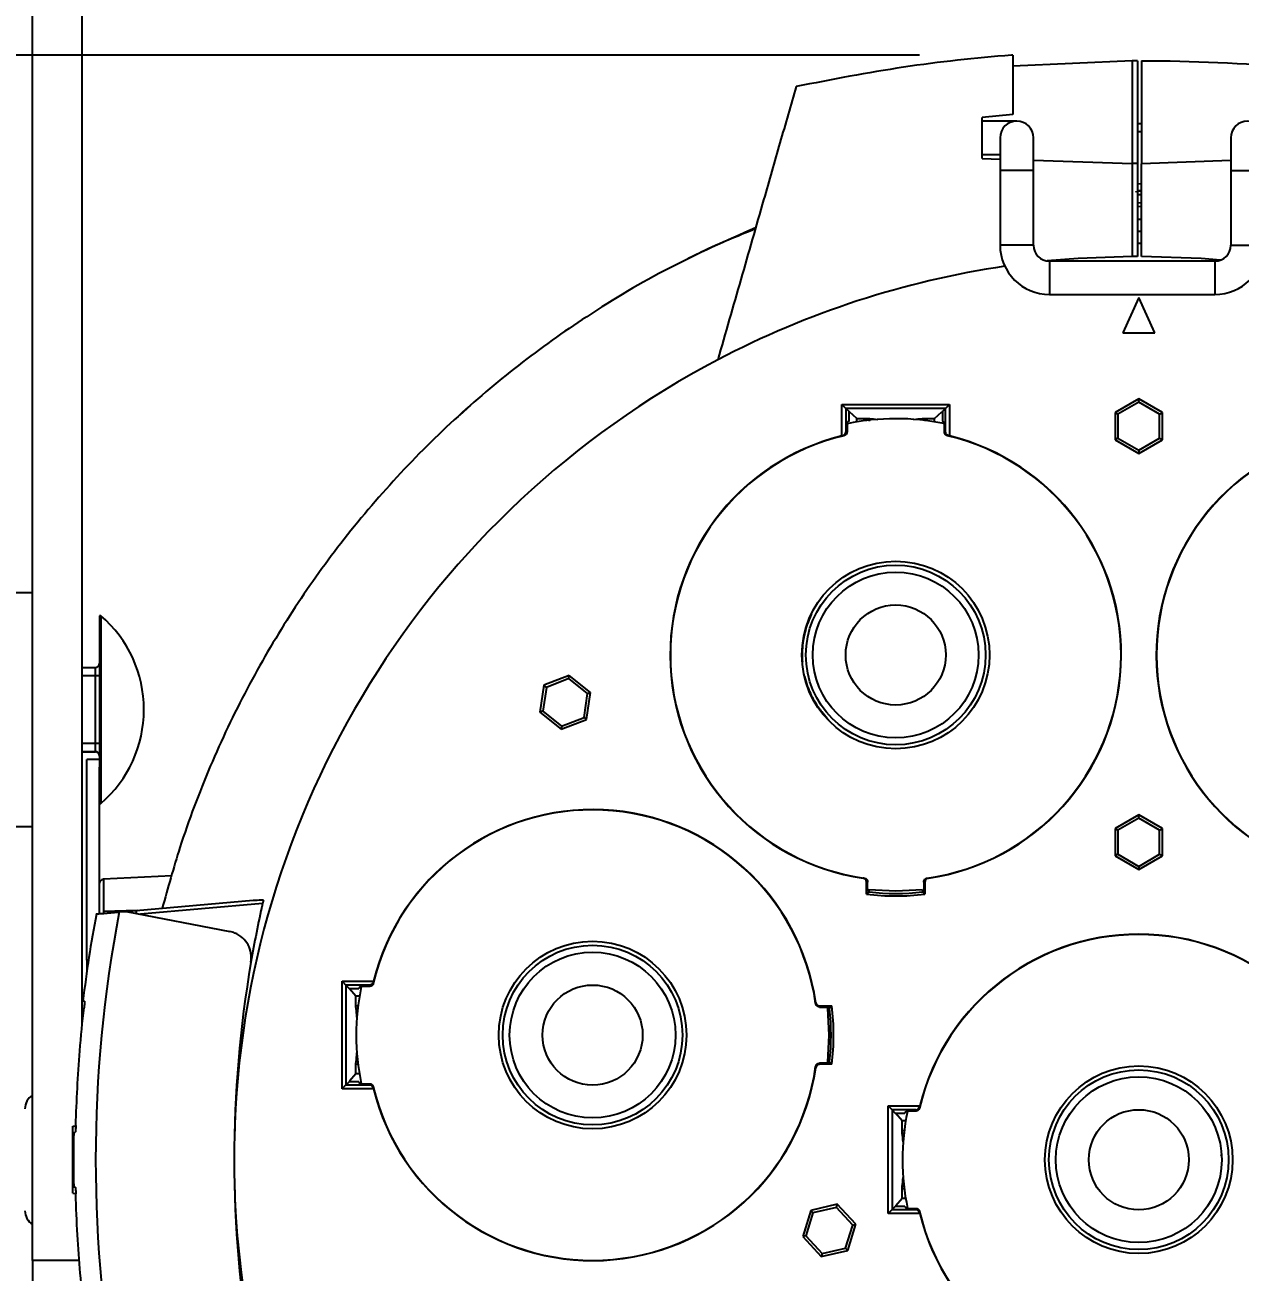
# Model space of a CAD drawing. Header units: inches. Extents: x 0.7 to 44.2, y 3.2 to 34.6.
# Drawn here: x 35.673 to 40.228, y 11.882 to 16.557 of the extents above; entities that cross this region are included whole.
import ezdxf

# ---------------------------------------------------------------- set-up
doc = ezdxf.new("R2010")
doc.units = ezdxf.units.IN
doc.header["$MEASUREMENT"] = 0
doc.layers.add('DIM', color=1, linetype='Continuous')
doc.styles.add('Arial', font='arial.ttf')
doc.dimstyles.new('ETC EU Metric & ANSI.35 Stacked', dxfattribs={"dimscale": 2.666667, "dimtxt": 0.35, "dimasz": 0.4375, "dimexe": 0.35, "dimexo": 0.35, "dimgap": 0.116667, "dimtad": 0, "dimtih": 1, "dimtoh": 1, "dimdec": 0, "dimlfac": 25.4, "dimzin": 4, "dimdsep": 46, "dimtxsty": 'Arial', "dimcen": 0.175, "dimadec": 0, "dimazin": 0, "dimtfac": 0.75, "dimtdec": 0, "dimtofl": 0, "dimtmove": 0, "dimatfit": 3, "dimfxl": 1, "dimtolj": 1, "dimtzin": 0, "dimarcsym": 0})

# ---------------------------------------------------------------- blocks, each defined once
blk = doc.blocks.new('*D1')
at = {"layer": 'Defpoints', "color": 0, "transparency": 16777216}
for p in [(34.3731, 12.923), (44.2406, 12.1062), (34.3731, 5.2686)]:
    blk.add_point(p, dxfattribs=at)
at = {"layer": 'DIM', "color": 0, "lineweight": -2, "transparency": 16777216}
for p, q in [((34.3731, 12.573), (34.3731, 4.9186)), ((44.2406, 11.7562), (44.2406, 4.9186)), ((34.8106, 5.2686), (38.3979, 5.2686)), ((43.8031, 5.2686), (40.2158, 5.2686))]:
    blk.add_line(p, q, dxfattribs=at)
at = {"layer": 'DIM', "color": 0, "transparency": 16777216}
for points in [[(34.8106, 5.3415), (34.8106, 5.1957), (34.3731, 5.2686)], [(43.8031, 5.3415), (43.8031, 5.1957), (44.2406, 5.2686)]]:
    blk.add_solid(points, dxfattribs=at)
at = {"layer": 'DIM', "color": 0, "transparency": 16777216, "char_height": 0.35, "attachment_point": 5, "style": 'Arial'}
for s, insert in [('\\A1;251mm', (39.3068, 5.564)), ('\\A1;[9.87"]', (39.3068, 4.9277))]:
    blk.add_mtext(s, dxfattribs=dict(at, insert=insert))
blk = doc.blocks.new('*D2')
at = {"layer": 'Defpoints', "color": 0, "transparency": 16777216}
for p in [(32.6518, 16.4438), (39.3756, 16.4438), (39.8195, 8.2655)]:
    blk.add_point(p, dxfattribs=at)
at = {"layer": 'DIM', "color": 0, "lineweight": -2, "transparency": 16777216}
for p, q in [((39.0256, 16.4438), (32.3018, 16.4438)), ((32.6518, 16.0063), (32.6518, 12.991)), ((32.6518, 8.703), (32.6518, 11.7183)), ((39.4695, 8.2655), (32.3018, 8.2655))]:
    blk.add_line(p, q, dxfattribs=at)
at = {"layer": 'DIM', "color": 0, "transparency": 16777216}
for points in [[(32.5788, 16.0063), (32.7247, 16.0063), (32.6518, 16.4438)], [(32.5788, 8.703), (32.7247, 8.703), (32.6518, 8.2655)]]:
    blk.add_solid(points, dxfattribs=at)
at = {"layer": 'DIM', "color": 0, "transparency": 16777216, "char_height": 0.35, "attachment_point": 5, "style": 'Arial'}
for s, insert in [('\\A1;208mm', (32.6518, 12.65)), ('\\A1;[8.18"]', (32.6518, 12.0137))]:
    blk.add_mtext(s, dxfattribs=dict(at, insert=insert))
blk = doc.blocks.new('*D3')
at = {"layer": 'Defpoints', "color": 0, "transparency": 16777216}
for p in [(30.608, 20.4676), (37.3881, 20.4676), (39.8195, 8.2655)]:
    blk.add_point(p, dxfattribs=at)
at = {"layer": 'DIM', "color": 0, "lineweight": -2, "transparency": 16777216}
for p, q in [((37.0381, 20.4676), (30.258, 20.4676)), ((30.608, 20.0301), (30.608, 15.003)), ((30.608, 8.703), (30.608, 13.7301)), ((39.4695, 8.2655), (30.258, 8.2655))]:
    blk.add_line(p, q, dxfattribs=at)
at = {"layer": 'DIM', "color": 0, "transparency": 16777216}
for points in [[(30.535, 20.0301), (30.6809, 20.0301), (30.608, 20.4676)], [(30.535, 8.703), (30.6809, 8.703), (30.608, 8.2655)]]:
    blk.add_solid(points, dxfattribs=at)
at = {"layer": 'DIM', "color": 0, "transparency": 16777216, "char_height": 0.35, "attachment_point": 5, "style": 'Arial'}
for s, insert in [('\\A1;310mm', (30.608, 14.662)), ('\\A1;[12.20"]', (30.608, 14.0256))]:
    blk.add_mtext(s, dxfattribs=dict(at, insert=insert))

msp = doc.modelspace()

# ---------------------------------------------------------------- linework, layer by layer
for p, q in [((35.7011, 11.9251), (35.7011, 18.7806)), ((35.8881, 12.8075), (35.8881, 18.7806)), ((39.3756, 16.4438), (39.3756, 16.2216)), ((39.8231, 16.4224), (39.3756, 16.4022)), ((39.8231, 16.4224), (39.8231, 16.0369)), ((39.8431, 16.4224), (39.8231, 16.4224)), ((39.8431, 16.4224), (39.8431, 16.0369)), ((39.8581, 16.4224), (39.8581, 16.0365)), ((39.3756, 16.2216), (39.2606, 16.2095)), ((39.2606, 16.0565), (39.2606, 16.2095)), ((39.2681, 16.1965), (39.2606, 16.1965)), ((39.3906, 16.1965), (39.2681, 16.1965)), ((39.8581, 16.1864), (39.8431, 16.1865)), ((39.3281, 16.134), (39.3281, 16.0115)), ((39.4531, 16.0115), (39.4531, 16.134)), ((39.8581, 16.1564), (39.8431, 16.1565)), ((40.1931, 16.134), (40.1931, 16.0115)), ((39.2606, 16.0715), (39.2681, 16.0715)), ((39.2606, 16.0565), (39.3281, 16.0542)), ((39.2681, 16.0715), (39.3281, 16.0715)), ((39.4531, 16.0498), (39.8231, 16.0369)), ((39.8431, 16.0369), (39.8231, 16.0369)), ((39.8431, 16.0369), (39.8431, 15.689)), ((40.1931, 16.0482), (39.8581, 16.0365)), ((39.3281, 16.0115), (39.3281, 15.7315)), ((39.4531, 16.0115), (39.3281, 16.0115)), ((39.4531, 15.7315), (39.4531, 16.0115)), ((40.1931, 16.0115), (40.1931, 15.7315)), ((40.1931, 16.0115), (40.3181, 16.0115)), ((39.8581, 15.9607), (39.8433, 15.9606)), ((39.8431, 15.9356), (39.8581, 15.9354)), ((39.8581, 15.9354), (39.8431, 15.9356)), ((39.8581, 15.9354), (39.8431, 15.9356)), ((39.8581, 15.9204), (39.8431, 15.9206)), ((39.8431, 15.8906), (39.8581, 15.8907)), ((39.8581, 15.8757), (39.8431, 15.8756)), ((39.8431, 15.829), (39.8581, 15.8291)), ((39.8431, 15.7842), (39.8581, 15.7842)), ((39.4531, 15.7315), (39.3281, 15.7315)), ((39.858, 15.7373), (39.843, 15.7373)), ((40.1931, 15.7315), (40.3181, 15.7315)), ((40.1331, 15.6715), (39.5131, 15.6715)), ((39.5131, 15.6715), (39.5131, 15.5465)), ((39.8431, 15.689), (39.8231, 15.689)), ((40.1331, 15.6715), (40.1331, 15.5465)), ((39.5131, 15.5465), (40.1331, 15.5465)), ((39.8481, 15.5347), (39.7883, 15.403)), ((39.9079, 15.403), (39.8481, 15.5347)), ((39.7883, 15.403), (39.9079, 15.403)), ((39.8481, 15.1553), (39.7595, 15.1042)), ((39.9367, 15.1042), (39.8481, 15.1553)), ((39.8481, 15.1432), (39.8481, 15.1553)), ((37.3429, 15.1308), (37.3015, 15.0929)), ((38.7354, 15.0161), (38.7354, 15.1343)), ((38.7354, 15.1343), (39.1385, 15.1343)), ((38.7354, 15.1343), (38.7503, 15.1194)), ((39.1236, 15.1194), (38.7503, 15.1194)), ((38.7503, 15.1194), (38.7503, 15.0312)), ((38.7503, 15.1194), (38.7619, 15.1078)), ((38.7619, 15.0717), (38.7619, 15.1078)), ((38.7915, 15.082), (38.7638, 15.1062)), ((39.0824, 15.082), (39.1101, 15.1062)), ((39.1236, 15.1194), (39.1119, 15.1078)), ((39.1119, 15.1078), (39.1119, 15.0717)), ((39.1385, 15.1343), (39.1236, 15.1194)), ((39.1236, 15.0312), (39.1236, 15.1194)), ((39.1385, 15.1343), (39.1385, 15.0161)), ((39.7595, 15.1042), (39.7595, 15.0019)), ((39.77, 15.0981), (39.7595, 15.1042)), ((39.8481, 15.1432), (39.77, 15.0981)), ((39.9262, 15.0981), (39.8481, 15.1432)), ((39.9262, 15.0981), (39.9367, 15.1042)), ((39.9367, 15.0019), (39.9367, 15.1042)), ((38.7547, 15.0573), (38.7547, 15.0316)), ((38.7915, 15.082), (38.8274, 15.082)), ((38.7915, 15.0688), (38.7915, 15.082)), ((38.8262, 15.0718), (38.8274, 15.082)), ((38.8382, 15.0814), (38.8372, 15.072)), ((39.0365, 15.0743), (39.0356, 15.0814)), ((39.0465, 15.082), (39.0824, 15.082)), ((39.0465, 15.082), (39.0477, 15.0716)), ((39.0824, 15.0688), (39.0824, 15.082)), ((39.1192, 15.0316), (39.1192, 15.0573)), ((39.77, 15.0981), (39.77, 15.0079)), ((39.9262, 15.0079), (39.9262, 15.0981)), ((38.7371, 15.0165), (38.7354, 15.0161)), ((39.1385, 15.0161), (39.1368, 15.0165)), ((39.77, 15.0079), (39.7595, 15.0019)), ((39.77, 15.0079), (39.8481, 14.9628)), ((39.8481, 14.9628), (39.9262, 15.0079)), ((39.9262, 15.0079), (39.9367, 15.0019)), ((39.7595, 15.0019), (39.8481, 14.9507)), ((39.8481, 14.9507), (39.9367, 15.0019)), ((39.8481, 14.9628), (39.8481, 14.9507)), ((35.7011, 14.4278), (35.6231, 14.4278)), ((35.9581, 14.3423), (35.9531, 14.3423)), ((35.9531, 14.3423), (35.9531, 13.775)), ((35.9581, 14.3423), (35.9581, 13.7425)), ((35.8881, 14.1486), (35.9371, 14.1486)), ((35.9371, 14.1178), (35.9371, 14.1486)), ((37.7133, 14.1188), (37.6181, 14.0814)), ((37.7115, 14.1068), (37.7133, 14.1188)), ((37.7933, 14.055), (37.7133, 14.1188)), ((35.8881, 14.1178), (35.9371, 14.1178)), ((35.9371, 13.8643), (35.9371, 14.1178)), ((37.6181, 14.0814), (37.6028, 13.9802)), ((37.6275, 14.0738), (37.6141, 13.9847)), ((37.6275, 14.0738), (37.6181, 14.0814)), ((37.7115, 14.1068), (37.6275, 14.0738)), ((37.782, 14.0506), (37.7115, 14.1068)), ((37.7686, 13.9614), (37.782, 14.0506)), ((37.778, 13.9538), (37.7933, 14.055)), ((37.782, 14.0506), (37.7933, 14.055)), ((37.6141, 13.9847), (37.6028, 13.9802)), ((37.6028, 13.9802), (37.6828, 13.9165)), ((37.6141, 13.9847), (37.6846, 13.9284)), ((37.6828, 13.9165), (37.778, 13.9538)), ((37.6846, 13.9284), (37.7686, 13.9614)), ((37.7686, 13.9614), (37.778, 13.9538)), ((37.6846, 13.9284), (37.6828, 13.9165)), ((35.8881, 13.8643), (35.9371, 13.8643)), ((35.9371, 13.8331), (35.9371, 13.8643)), ((35.8881, 13.8331), (35.9371, 13.8331)), ((35.8881, 13.832), (35.9371, 13.832)), ((35.9531, 13.803), (35.9051, 13.803)), ((35.9051, 13.0513), (35.9051, 13.803)), ((35.9371, 13.832), (35.9371, 13.8331)), ((35.9531, 13.2248), (35.9531, 13.775)), ((35.9581, 13.7425), (35.9581, 13.6383)), ((35.9531, 13.6383), (35.9581, 13.6383)), ((39.8481, 13.5953), (39.7595, 13.5442)), ((39.8481, 13.5832), (39.77, 13.5381)), ((39.9367, 13.5442), (39.8481, 13.5953)), ((39.8481, 13.5832), (39.8481, 13.5953)), ((39.9262, 13.5381), (39.8481, 13.5832)), ((35.6231, 13.5528), (35.7011, 13.5528)), ((39.7595, 13.5442), (39.7595, 13.4419)), ((39.77, 13.5381), (39.7595, 13.5442)), ((39.77, 13.5381), (39.77, 13.4479)), ((39.9262, 13.5381), (39.9367, 13.5442)), ((39.9262, 13.4479), (39.9262, 13.5381)), ((39.9367, 13.4419), (39.9367, 13.5442)), ((39.77, 13.4479), (39.7595, 13.4419)), ((39.7595, 13.4419), (39.8481, 13.3907)), ((39.77, 13.4479), (39.8481, 13.4028)), ((39.8481, 13.4028), (39.9262, 13.4479)), ((39.8481, 13.3907), (39.9367, 13.4419)), ((39.9262, 13.4479), (39.9367, 13.4419)), ((39.8481, 13.4028), (39.8481, 13.3907)), ((36.2232, 13.3677), (35.9673, 13.3543)), ((35.9673, 13.3543), (35.9673, 13.2338)), ((38.8275, 13.2983), (38.8275, 13.3437)), ((38.8318, 13.32), (38.8318, 13.344)), ((39.0421, 13.344), (39.0421, 13.32)), ((39.0464, 13.3437), (39.0464, 13.2983)), ((38.8275, 13.2983), (38.8369, 13.3067)), ((38.9369, 13.3092), (38.8366, 13.3149)), ((38.8369, 13.3067), (38.8369, 13.3157)), ((39.0374, 13.3149), (38.9369, 13.3092)), ((39.0369, 13.3149), (39.0369, 13.3067)), ((39.0464, 13.2983), (39.0369, 13.3067)), ((36.0954, 13.2378), (35.9673, 13.2338)), ((35.9673, 13.2338), (35.9673, 13.2266)), ((36.0268, 13.2318), (36.0531, 13.2341)), ((36.0518, 13.234), (36.0899, 13.2373)), ((36.0531, 13.2341), (36.4408, 13.1587)), ((36.0899, 13.2373), (36.5289, 13.2757)), ((36.5638, 13.2637), (36.1067, 13.2237)), ((35.9051, 13.0513), (35.9113, 13.0513)), ((35.9051, 13.0513), (35.9051, 13.0093)), ((36.8615, 12.9719), (36.9797, 12.9719)), ((36.8615, 12.5687), (36.8615, 12.9719)), ((36.8615, 12.9719), (36.8763, 12.957)), ((36.8763, 12.957), (36.8763, 12.5836)), ((36.9646, 12.957), (36.8763, 12.957)), ((36.8763, 12.957), (36.888, 12.9453)), ((36.9642, 12.9526), (36.9385, 12.9526)), ((36.9797, 12.9719), (36.9793, 12.9701)), ((36.888, 12.9453), (36.9241, 12.9453)), ((36.9138, 12.9158), (36.8896, 12.9435)), ((36.9138, 12.8798), (36.9138, 12.9158)), ((36.9269, 12.9158), (36.9138, 12.9158)), ((35.896, 12.8971), (35.8911, 12.8976)), ((36.9138, 12.8798), (36.9242, 12.8811)), ((36.9215, 12.8698), (36.9144, 12.869)), ((38.6518, 12.8755), (38.6758, 12.8755)), ((38.6521, 12.8798), (38.6975, 12.8798)), ((38.6809, 12.8708), (38.6866, 12.7703)), ((38.6809, 12.8703), (38.6891, 12.8703)), ((38.6975, 12.8798), (38.6891, 12.8703)), ((38.6866, 12.7703), (38.6809, 12.67)), ((36.9144, 12.6716), (36.9238, 12.6705)), ((38.6891, 12.6703), (38.6809, 12.6703)), ((38.6975, 12.6608), (38.6891, 12.6703)), ((36.9138, 12.6248), (36.8896, 12.5971)), ((36.9138, 12.6248), (36.9138, 12.6608)), ((36.924, 12.6596), (36.9138, 12.6608)), ((36.9269, 12.6248), (36.9138, 12.6248)), ((38.6758, 12.6651), (38.6518, 12.6651)), ((38.6975, 12.6608), (38.6521, 12.6608)), ((36.8615, 12.5687), (36.8763, 12.5836)), ((36.8763, 12.5836), (36.888, 12.5953)), ((36.8763, 12.5836), (36.9646, 12.5836)), ((36.9241, 12.5953), (36.888, 12.5953)), ((36.9385, 12.5881), (36.9642, 12.5881)), ((36.9797, 12.5687), (36.8615, 12.5687)), ((36.9793, 12.5705), (36.9797, 12.5687)), ((38.9088, 12.1015), (38.9088, 12.5046)), ((38.9088, 12.5046), (38.9237, 12.4897)), ((38.9088, 12.5046), (39.0271, 12.5046)), ((38.9237, 12.4897), (38.9237, 12.1163)), ((39.0119, 12.4897), (38.9237, 12.4897)), ((38.9237, 12.4897), (38.9354, 12.478)), ((39.0115, 12.4853), (38.9858, 12.4853)), ((39.0271, 12.5046), (39.0267, 12.5028)), ((38.9354, 12.478), (38.9715, 12.478)), ((38.9612, 12.4485), (38.937, 12.4762)), ((38.9612, 12.4125), (38.9612, 12.4485)), ((38.9743, 12.4485), (38.9612, 12.4485)), ((35.8531, 12.4287), (35.8636, 12.4291)), ((35.8531, 12.1773), (35.8531, 12.4287)), ((35.8562, 12.4054), (35.8616, 12.4059)), ((38.9612, 12.4125), (38.9715, 12.4138)), ((38.9689, 12.4025), (38.9617, 12.4017)), ((38.9617, 12.2043), (38.9711, 12.2032)), ((35.8531, 12.1773), (35.8636, 12.177)), ((35.8616, 12.2001), (35.8564, 12.2006)), ((38.9612, 12.1575), (38.937, 12.1298)), ((38.9612, 12.1575), (38.9612, 12.1935)), ((38.9713, 12.1923), (38.9612, 12.1935)), ((38.9743, 12.1575), (38.9612, 12.1575)), ((38.6184, 12.1132), (38.5882, 12.0155)), ((38.7181, 12.136), (38.6184, 12.1132)), ((38.6266, 12.1043), (38.6184, 12.1132)), ((38.7145, 12.1244), (38.6266, 12.1043)), ((38.7145, 12.1244), (38.7181, 12.136)), ((38.7759, 12.0583), (38.7145, 12.1244)), ((38.7877, 12.061), (38.7181, 12.136)), ((38.9088, 12.1015), (38.9237, 12.1163)), ((38.9237, 12.1163), (38.9354, 12.128)), ((38.9237, 12.1163), (39.0119, 12.1163)), ((38.9715, 12.128), (38.9354, 12.128)), ((38.9858, 12.1208), (39.0115, 12.1208)), ((38.6266, 12.1043), (38.6, 12.0181)), ((39.0271, 12.1015), (38.9088, 12.1015)), ((39.0267, 12.1032), (39.0271, 12.1015)), ((38.6, 12.0181), (38.5882, 12.0155)), ((38.5882, 12.0155), (38.6578, 11.9405)), ((38.6, 12.0181), (38.6613, 11.952)), ((38.7493, 11.9721), (38.7759, 12.0583)), ((38.7575, 11.9632), (38.7877, 12.061)), ((38.7759, 12.0583), (38.7877, 12.061)), ((38.6613, 11.952), (38.7493, 11.9721)), ((38.7493, 11.9721), (38.7575, 11.9632)), ((35.8781, 11.9251), (35.7011, 11.9251)), ((35.7011, 11.9251), (35.7011, 11.703)), ((38.6578, 11.9405), (38.7575, 11.9632)), ((38.6613, 11.952), (38.6578, 11.9405))]:
    msp.add_line(p, q)
at = {"flags": 128}
for points in [[(39.8231, 15.689), (39.6212, 15.6817), (39.5049, 15.6721)], [(40.1538, 15.6752), (40.0816, 15.681), (39.8581, 15.689)], [(40.1571, 12.3192), (40.1569, 12.3199), (40.1564, 12.3209)]]:
    msp.add_lwpolyline(points, dxfattribs=at)
for centre, radius in [((38.9369, 14.1951), 0.3516), ((38.9369, 14.1951), 0.3367), ((38.9369, 14.1951), 0.3108), ((38.9369, 14.1951), 0.1875), ((37.8007, 12.7703), 0.3516), ((37.8007, 12.7703), 0.3367), ((37.8007, 12.7703), 0.3108), ((37.8007, 12.7703), 0.1875), ((39.8481, 12.303), 0.3516), ((39.8481, 12.303), 0.3367), ((39.8481, 12.303), 0.3108), ((39.8481, 12.303), 0.1875)]:
    msp.add_circle(centre, radius)
for centre, radius, start, end in [((39.3906, 16.134), 0.0625, 0, 180), ((40.2556, 16.134), 0.0625, 0, 180), ((39.5131, 15.7315), 0.185, 180, 270), ((39.5131, 15.7315), 0.06, 180, 270), ((40.1331, 15.7315), 0.06, 270, 0), ((40.1331, 15.7315), 0.185, 270, 0), ((39.8431, 12.303), 3.386, 98.4436, 117.6883), ((39.8431, 12.303), 3.386, 117.6883, 178.6958), ((38.9369, 14.1951), 0.8858, 78.2179, 101.8617), ((38.9369, 14.1951), 0.8454, 103.7937, 261.6796), ((38.9369, 14.1951), 0.8445, 103.2724, 261.9611), ((38.9369, 14.1951), 0.8445, 278.0389, 76.7276), ((38.9369, 14.1951), 0.8454, 278.3204, 76.2063), ((40.7592, 14.1951), 0.8454, 103.7937, 261.6796), ((40.7592, 14.1951), 0.8445, 103.2724, 261.9611), ((35.6538, 13.9903), 0.4653, 310.8426, 49.1574), ((35.9371, 14.1646), 0.016, 269.9997, 359.9997), ((35.9411, 15.0462), 0.9284, 269.7532, 270.7406), ((35.9411, 14.7927), 0.9284, 269.7532, 270.7406), ((35.9371, 13.8171), 0.016, 0.0003, 90.0003), ((35.9371, 13.816), 0.016, 0.0003, 90.0003), ((37.8007, 12.7703), 0.8445, 8.0389, 166.7276), ((37.8007, 12.7703), 0.8454, 8.3204, 166.2063), ((35.9681, 13.3393), 0.015, 93, 180), ((38.9369, 14.1951), 0.9034, 263.0399, 276.9601), ((38.9369, 14.1951), 0.8939, 263.5771, 276.4229), ((40.8431, 12.303), 4.905, 169.0849, 190.9151), ((36.0283, 13.2236), 0.0631, 2.7847, 12.5511), ((40.8431, 12.303), 4.3858, 167.3474, 170.2774), ((40.8431, 12.303), 4.9882, 169.3553, 173.1539), ((39.8481, 12.303), 0.8445, 8.255, 166.7276), ((39.8481, 12.303), 0.8454, 8.7123, 166.2063), ((40.8431, 12.303), 4.3858, 170.2774, 189.7226), ((37.8007, 12.7703), 0.8858, 168.2179, 191.8617), ((37.8007, 12.7703), 0.8939, 353.5771, 6.4229), ((37.8007, 12.7703), 0.9034, 353.0399, 6.9601), ((37.8007, 12.7703), 0.8445, 193.2724, 351.9611), ((37.8007, 12.7703), 0.8454, 193.7937, 351.6796), ((35.7331, 12.4942), 0.06, 122.231, 180), ((39.8481, 12.303), 0.8858, 168.2179, 191.8617), ((40.8431, 12.303), 4.9882, 178.8241, 181.1765), ((39.8431, 12.303), 3.386, 181.3042, 254.3542), ((39.8481, 12.303), 0.8445, 193.2724, 351.745), ((39.8481, 12.303), 0.8454, 193.7937, 351.2877), ((35.7331, 12.1119), 0.06, 180, 237.769)]:
    msp.add_arc(centre, radius, start, end)
for centre, major_axis, ratio, start_param, end_param in [((38.7489, 15.1059), (0.015, 0), 0.122785, 0.139626, 0.517039), ((39.125, 15.1059), (0.015, 0), 0.122785, 2.624554, 3.001966), ((39.4425, 14.1951), (1.1844, 0), 0.904333, 2.18289, 2.189184), ((38.9369, 15.093), (0.1364, 0), 0.122792, 3.903609, 4.202236), ((38.9369, 15.093), (0.1364, 0), 0.122792, 5.222542, 5.521169), ((38.4314, 14.1951), (1.1844, 0), 0.904333, 0.952409, 0.958702), ((38.8312, 14.1951), (0.8486, 0), 0.989844, 1.661062, 1.666299), ((39.0427, 14.1951), (0.8486, 0), 0.989844, 1.475294, 1.480531), ((38.7783, 14.1951), (0.8702, 0), 0.979895, 4.768957, 4.773913), ((39.0956, 14.1951), (0.8702, 0), 0.979895, 4.650865, 4.655821), ((39.8281, 14.1951), (1.4876, 0), 0.800731, 3.979311, 3.983227), ((38.0458, 14.1951), (1.4876, 0), 0.800731, 5.441551, 5.445467), ((37.8007, 12.2648), (0, 1.1844), 0.904333, 0.952409, 0.958702), ((37.8007, 12.8761), (0, 0.8486), 0.989844, 1.475294, 1.480531), ((36.8899, 12.9584), (0, 0.015), 0.122785, 2.624554, 3.001966), ((36.9028, 12.7703), (0, 0.1364), 0.122792, 5.222542, 5.521169), ((37.8007, 12.929), (0, 0.8702), 0.979895, 4.650865, 4.655821), ((37.8007, 11.8792), (0, 1.4876), 0.800731, 5.441551, 5.445467), ((36.9028, 12.7703), (0, 0.1364), 0.122792, 3.903609, 4.202236), ((37.8007, 13.6614), (0, 1.4876), 0.800731, 3.979311, 3.983227), ((37.8007, 12.6116), (0, 0.8702), 0.979895, 4.768957, 4.773913), ((36.8899, 12.5823), (0, 0.015), 0.122785, 0.139626, 0.517039), ((37.8007, 13.2758), (0, 1.1844), 0.904333, 2.18289, 2.189184), ((37.8007, 12.6646), (0, 0.8486), 0.989844, 1.661062, 1.666299), ((39.8481, 11.7975), (0, 1.1844), 0.904333, 0.952409, 0.958702), ((39.8481, 12.4088), (0, 0.8486), 0.989844, 1.475294, 1.480531), ((38.9372, 12.4911), (0, 0.015), 0.122785, 2.624554, 3.001966), ((38.9502, 12.303), (0, 0.1364), 0.122792, 5.222542, 5.521169), ((38.9502, 12.303), (0, 0.1364), 0.122792, 3.903609, 4.202236), ((38.9372, 12.115), (0, 0.015), 0.122785, 0.139626, 0.517039), ((39.8481, 12.8085), (0, 1.1844), 0.904333, 2.18289, 2.189184), ((39.8481, 12.1973), (0, 0.8486), 0.989844, 1.661062, 1.666299)]:
    msp.add_ellipse(centre, major_axis=major_axis, ratio=ratio, start_param=start_param, end_param=end_param)
for points, knots in [([(39.3756, 16.4438), (39.3741, 16.4437), (39.2372, 16.4331), (38.9646, 16.404), (38.6974, 16.3519), (38.5635, 16.3258)], [0, 0, 0, 0, 0.005481, 0.501597, 1, 1, 1, 1]), ([(38.5635, 16.3258), (38.5434, 16.2557), (38.5032, 16.1155), (38.4483, 15.924), (38.3993, 15.753), (38.3563, 15.6031), (38.3131, 15.4524), (38.2842, 15.3517), (38.2697, 15.3013)], [0, 0, 0, 0, 0.208801, 0.418149, 0.563127, 0.708317, 0.854049, 1, 1, 1, 1]), ([(39.8231, 16.0369), (39.8231, 15.9793), (39.8231, 15.8638), (39.8231, 15.7473), (39.8231, 15.689)], [0, 0, 0, 0, 0.498712, 1, 1, 1, 1]), ([(39.8581, 15.689), (39.8581, 15.7472), (39.8581, 15.8053), (39.8581, 15.9212), (39.8581, 15.979), (39.8581, 16.0365)], [0, 0, 0, 0, 0.5, 0.5, 1, 1, 1, 1]), ([(39.8381, 15.9296), (39.8382, 15.93), (39.8387, 15.9321), (39.8395, 15.9333), (39.8401, 15.9343)], [0, 0, 0, 0, 0.19857, 1, 1, 1, 1]), ([(38.4117, 15.7963), (38.303, 15.7482), (38.0846, 15.6514), (37.7888, 15.4754), (37.5198, 15.2839), (37.2771, 15.078), (37.0499, 14.8497), (36.8439, 14.6035), (36.661, 14.3429), (36.501, 14.0689), (36.3635, 13.7788), (36.259, 13.5027), (36.2089, 13.3221), (36.1877, 13.2459)], [0, 0, 0, 0, 0.101607, 0.204124, 0.293668, 0.383833, 0.47597, 0.568792, 0.658049, 0.747933, 0.83979, 0.932327, 1, 1, 1, 1]), ([(38.4108, 15.792), (38.3758, 15.7779), (38.2931, 15.7447), (38.205, 15.7039), (38.1712, 15.6872), (38.159, 15.6811)], [0, 0, 0, 0, 0.319954, 0.754217, 1, 1, 1, 1]), ([(38.7559, 15.0678), (38.7557, 15.0676), (38.7554, 15.0672), (38.7551, 15.0652), (38.7548, 15.0624), (38.7547, 15.0596), (38.7547, 15.0579), (38.7547, 15.0573)], [0, 0, 0, 0, 0.2208107, 0.4419479, 0.6674981, 0.8967834, 1, 1, 1, 1]), ([(38.8274, 15.082), (38.8291, 15.082), (38.8325, 15.0819), (38.8361, 15.0817), (38.8378, 15.0815), (38.8382, 15.0814)], [0, 0, 0, 0, 0.417392, 0.834938, 1, 1, 1, 1]), ([(39.0356, 15.0814), (39.0369, 15.0816), (39.0394, 15.0818), (39.0434, 15.082), (39.0458, 15.082), (39.0465, 15.082)], [0, 0, 0, 0, 0.412487, 0.824887, 1, 1, 1, 1]), ([(39.1192, 15.0573), (39.1192, 15.0578), (39.1192, 15.0593), (39.1191, 15.062), (39.1188, 15.0649), (39.1185, 15.0671), (39.1182, 15.0676), (39.118, 15.0678)], [0, 0, 0, 0, 0.082168, 0.306264, 0.534946, 0.764555, 1, 1, 1, 1]), ([(38.7371, 15.0165), (38.7386, 15.017), (38.7419, 15.0181), (38.7462, 15.0217), (38.7491, 15.0262), (38.7501, 15.0297), (38.7503, 15.0312), (38.7503, 15.0312)], [0, 0, 0, 0, 0.190229, 0.422761, 0.745006, 0.993862, 1, 1, 1, 1]), ([(38.743, 15.017), (38.7419, 15.0169), (38.7399, 15.0167), (38.7379, 15.0166), (38.7371, 15.0165)], [0, 0, 0, 0, 0.60643, 1, 1, 1, 1]), ([(38.7547, 15.0316), (38.7546, 15.0306), (38.7544, 15.0279), (38.7527, 15.0237), (38.7494, 15.0198), (38.7458, 15.0178), (38.7436, 15.0172), (38.743, 15.017)], [0, 0, 0, 0, 0.157413, 0.407293, 0.657414, 0.909287, 1, 1, 1, 1]), ([(39.1308, 15.017), (39.1298, 15.0173), (39.1272, 15.0181), (39.1235, 15.0208), (39.1205, 15.025), (39.1193, 15.0288), (39.1192, 15.0311), (39.1192, 15.0316)], [0, 0, 0, 0, 0.157404, 0.410985, 0.664295, 0.915773, 1, 1, 1, 1]), ([(39.1368, 15.0165), (39.1355, 15.0169), (39.1325, 15.0179), (39.1283, 15.0211), (39.125, 15.0256), (39.1238, 15.0293), (39.1236, 15.0312), (39.1236, 15.0312)], [0, 0, 0, 0, 0.1620133, 0.3802172, 0.6863016, 0.9938623, 1, 1, 1, 1]), ([(39.1368, 15.0165), (39.1356, 15.0166), (39.1336, 15.0168), (39.1316, 15.017), (39.1308, 15.017)], [0, 0, 0, 0, 0.604349, 1, 1, 1, 1]), ([(38.5883, 14.1684), (38.5881, 14.171), (38.5872, 14.1844), (38.5871, 14.2031), (38.5887, 14.2297), (38.5915, 14.2509), (38.5968, 14.2771), (38.6024, 14.2977), (38.6113, 14.3234), (38.6181, 14.3384), (38.6228, 14.3486)], [0, 0, 0, 0, 0.043103, 0.215681, 0.301904, 0.474484, 0.560706, 0.733285, 0.819508, 1, 1, 1, 1]), ([(38.6858, 13.9514), (38.6839, 13.9533), (38.6747, 13.963), (38.6627, 13.9773), (38.6469, 13.9988), (38.6355, 14.0169), (38.6228, 14.0404), (38.614, 14.0599), (38.6041, 14.0862), (38.5996, 14.1031), (38.5965, 14.1148)], [0, 0, 0, 0, 0.0424736, 0.2125353, 0.2974998, 0.4675636, 0.552527, 0.7225891, 0.8075535, 1, 1, 1, 1]), ([(38.8146, 13.3586), (38.8155, 13.3586), (38.8169, 13.3587), (38.8183, 13.3588), (38.8188, 13.3588)], [0, 0, 0, 0, 0.607349, 1, 1, 1, 1]), ([(38.8275, 13.3437), (38.8273, 13.3454), (38.827, 13.3488), (38.8244, 13.3532), (38.8206, 13.3566), (38.817, 13.3581), (38.815, 13.3585), (38.8146, 13.3586)], [0, 0, 0, 0, 0.235641, 0.471271, 0.707249, 0.944054, 1, 1, 1, 1]), ([(38.8188, 13.3588), (38.8195, 13.3587), (38.8216, 13.3583), (38.8251, 13.3567), (38.8287, 13.3535), (38.8313, 13.349), (38.8316, 13.3456), (38.8318, 13.344)], [0, 0, 0, 0, 0.098195, 0.296067, 0.532774, 0.768704, 1, 1, 1, 1]), ([(39.0421, 13.344), (39.0421, 13.3447), (39.0422, 13.3468), (39.0433, 13.3505), (39.046, 13.3545), (39.0501, 13.3576), (39.0534, 13.3584), (39.055, 13.3588)], [0, 0, 0, 0, 0.098186, 0.296067, 0.530767, 0.766015, 1, 1, 1, 1]), ([(39.0593, 13.3586), (39.0576, 13.3581), (39.0543, 13.3573), (39.0502, 13.3541), (39.0474, 13.3498), (39.0465, 13.3461), (39.0464, 13.3441), (39.0464, 13.3437)], [0, 0, 0, 0, 0.237631, 0.475284, 0.71236, 0.948558, 1, 1, 1, 1]), ([(39.055, 13.3588), (39.0559, 13.3588), (39.0573, 13.3587), (39.0587, 13.3586), (39.0593, 13.3586)], [0, 0, 0, 0, 0.607349, 1, 1, 1, 1]), ([(36.5289, 13.2757), (36.5387, 13.2764), (36.5514, 13.2773), (36.564, 13.277), (36.5668, 13.2769)], [0, 0, 0, 0, 0.78047, 1, 1, 1, 1]), ([(36.5668, 13.2769), (36.5665, 13.2759), (36.5661, 13.2737), (36.5652, 13.2698), (36.5644, 13.2664), (36.564, 13.2646), (36.5638, 13.2637)], [0, 0, 0, 0, 0.3267324, 0.6530182, 0.8240132, 1, 1, 1, 1]), ([(38.8326, 13.3099), (38.8325, 13.31), (38.8323, 13.3104), (38.8321, 13.3123), (38.8319, 13.315), (38.8318, 13.3178), (38.8318, 13.3195), (38.8318, 13.32)], [0, 0, 0, 0, 0.221883, 0.444214, 0.668056, 0.892904, 1, 1, 1, 1]), ([(39.0421, 13.32), (39.0421, 13.3195), (39.0421, 13.3179), (39.042, 13.3152), (39.0418, 13.3124), (39.0416, 13.3104), (39.0414, 13.31), (39.0413, 13.3099)], [0, 0, 0, 0, 0.100056, 0.322332, 0.546536, 0.77142, 1, 1, 1, 1]), ([(35.9412, 13.2243), (35.9408, 13.2243), (35.9397, 13.2242), (35.9489, 13.225), (35.9639, 13.2263), (35.9757, 13.2273), (35.9894, 13.2285), (36.0007, 13.2295), (36.0121, 13.2305), (36.0209, 13.2313), (36.0268, 13.2318)], [0, 0, 0, 0, 0.248852, 0.670129, 0.776816, 0.883028, 0.935047, 0.954616, 0.969046, 1, 1, 1, 1]), ([(36.5203, 13.0437), (36.5211, 13.0549), (36.5227, 13.0774), (36.5109, 13.1097), (36.4898, 13.1363), (36.4648, 13.1526), (36.4474, 13.157), (36.4408, 13.1587)], [0, 0, 0, 0, 0.21672, 0.433427, 0.650527, 0.868445, 1, 1, 1, 1]), ([(36.9385, 12.9526), (36.938, 12.9526), (36.9365, 12.9526), (36.9338, 12.9525), (36.9309, 12.9522), (36.9287, 12.9518), (36.9282, 12.9515), (36.928, 12.9514)], [0, 0, 0, 0, 0.082168, 0.306264, 0.534946, 0.764555, 1, 1, 1, 1]), ([(36.9788, 12.9642), (36.9785, 12.9632), (36.9777, 12.9605), (36.975, 12.9568), (36.9708, 12.9538), (36.9669, 12.9527), (36.9647, 12.9526), (36.9642, 12.9526)], [0, 0, 0, 0, 0.159616, 0.413178, 0.666476, 0.91794, 1, 1, 1, 1]), ([(36.9793, 12.9701), (36.9789, 12.9689), (36.9779, 12.9659), (36.9747, 12.9617), (36.9702, 12.9583), (36.9665, 12.9572), (36.9646, 12.957), (36.9646, 12.957)], [0, 0, 0, 0, 0.162013, 0.380217, 0.686302, 0.993862, 1, 1, 1, 1]), ([(36.9793, 12.9701), (36.9792, 12.9689), (36.979, 12.967), (36.9788, 12.965), (36.9788, 12.9642)], [0, 0, 0, 0, 0.604349, 1, 1, 1, 1]), ([(35.8636, 12.431), (35.8673, 12.5246), (35.8732, 12.6721), (35.8888, 12.8188), (35.8945, 12.8724)], [0, 0, 0, 0, 0.6352108, 1, 1, 1, 1]), ([(35.896, 12.8971), (35.8961, 12.8969), (35.8963, 12.8963), (35.8962, 12.892), (35.8958, 12.8856), (35.8952, 12.8787), (35.8947, 12.8741), (35.8945, 12.8724)], [0, 0, 0, 0, 0.215893, 0.431782, 0.647741, 0.863688, 1, 1, 1, 1]), ([(36.9144, 12.869), (36.9142, 12.8703), (36.914, 12.8728), (36.9138, 12.8768), (36.9138, 12.8791), (36.9138, 12.8798)], [0, 0, 0, 0, 0.412487, 0.824887, 1, 1, 1, 1]), ([(38.637, 12.8884), (38.637, 12.8893), (38.6371, 12.8907), (38.6372, 12.8921), (38.6372, 12.8926)], [0, 0, 0, 0, 0.607349, 1, 1, 1, 1]), ([(38.6518, 12.8755), (38.6511, 12.8755), (38.6489, 12.8756), (38.6452, 12.8768), (38.6412, 12.8795), (38.6381, 12.8836), (38.6374, 12.8868), (38.637, 12.8884)], [0, 0, 0, 0, 0.101229, 0.305344, 0.540043, 0.77531, 1, 1, 1, 1]), ([(38.6372, 12.8926), (38.6377, 12.891), (38.6385, 12.8877), (38.6417, 12.8836), (38.646, 12.8808), (38.6497, 12.8798), (38.6517, 12.8798), (38.6521, 12.8798)], [0, 0, 0, 0, 0.237631, 0.475284, 0.71236, 0.948558, 1, 1, 1, 1]), ([(38.6758, 12.8755), (38.6763, 12.8755), (38.6779, 12.8755), (38.6806, 12.8754), (38.6834, 12.8752), (38.6854, 12.8749), (38.6857, 12.8747), (38.6859, 12.8746)], [0, 0, 0, 0, 0.100056, 0.322332, 0.546536, 0.77142, 1, 1, 1, 1]), ([(36.9138, 12.6608), (36.9138, 12.6625), (36.9139, 12.6658), (36.9141, 12.6695), (36.9143, 12.6711), (36.9144, 12.6716)], [0, 0, 0, 0, 0.417392, 0.834938, 1, 1, 1, 1]), ([(38.637, 12.6522), (38.6371, 12.6529), (38.6375, 12.6551), (38.6392, 12.6586), (38.6425, 12.6622), (38.647, 12.6647), (38.6502, 12.665), (38.6518, 12.6651)], [0, 0, 0, 0, 0.10112, 0.304982, 0.541658, 0.777543, 1, 1, 1, 1]), ([(38.6372, 12.648), (38.6372, 12.6488), (38.6371, 12.6502), (38.637, 12.6517), (38.637, 12.6522)], [0, 0, 0, 0, 0.607349, 1, 1, 1, 1]), ([(38.6521, 12.6608), (38.6504, 12.6607), (38.647, 12.6603), (38.6426, 12.6578), (38.6392, 12.654), (38.6377, 12.6504), (38.6373, 12.6484), (38.6372, 12.648)], [0, 0, 0, 0, 0.235641, 0.471271, 0.707249, 0.944054, 1, 1, 1, 1]), ([(38.6859, 12.666), (38.6858, 12.6659), (38.6854, 12.6657), (38.6835, 12.6654), (38.6808, 12.6652), (38.678, 12.6652), (38.6763, 12.6651), (38.6758, 12.6651)], [0, 0, 0, 0, 0.221883, 0.444214, 0.668056, 0.892904, 1, 1, 1, 1]), ([(36.928, 12.5892), (36.9282, 12.5891), (36.9286, 12.5888), (36.9306, 12.5885), (36.9334, 12.5882), (36.9362, 12.5881), (36.9379, 12.5881), (36.9385, 12.5881)], [0, 0, 0, 0, 0.220811, 0.441948, 0.667498, 0.896783, 1, 1, 1, 1]), ([(36.9642, 12.5881), (36.9652, 12.588), (36.968, 12.5878), (36.9721, 12.5861), (36.976, 12.5827), (36.978, 12.5792), (36.9786, 12.577), (36.9788, 12.5764)], [0, 0, 0, 0, 0.159724, 0.409626, 0.659763, 0.911657, 1, 1, 1, 1]), ([(36.9793, 12.5705), (36.9788, 12.572), (36.9777, 12.5753), (36.9741, 12.5796), (36.9696, 12.5825), (36.9661, 12.5834), (36.9646, 12.5836), (36.9646, 12.5836)], [0, 0, 0, 0, 0.190229, 0.422761, 0.745006, 0.993862, 1, 1, 1, 1]), ([(36.9788, 12.5764), (36.9789, 12.5752), (36.979, 12.5732), (36.9792, 12.5713), (36.9793, 12.5705)], [0, 0, 0, 0, 0.60643, 1, 1, 1, 1]), ([(38.9858, 12.4853), (38.9854, 12.4853), (38.9838, 12.4853), (38.9811, 12.4852), (38.9782, 12.4849), (38.976, 12.4845), (38.9756, 12.4843), (38.9754, 12.4841)], [0, 0, 0, 0, 0.082168, 0.306264, 0.534946, 0.764555, 1, 1, 1, 1]), ([(39.0261, 12.4969), (39.0258, 12.4959), (39.025, 12.4932), (39.0223, 12.4895), (39.0181, 12.4865), (39.0143, 12.4854), (39.0121, 12.4853), (39.0115, 12.4853)], [0, 0, 0, 0, 0.159616, 0.413178, 0.666476, 0.91794, 1, 1, 1, 1]), ([(39.0119, 12.4897), (39.0119, 12.4897), (39.0138, 12.4899), (39.0175, 12.491), (39.0221, 12.4944), (39.0253, 12.4986), (39.0262, 12.5016), (39.0267, 12.5028)], [0, 0, 0, 0, 0.006138, 0.313698, 0.619783, 0.837987, 1, 1, 1, 1]), ([(39.0267, 12.5028), (39.0265, 12.5016), (39.0264, 12.4997), (39.0262, 12.4977), (39.0261, 12.4969)], [0, 0, 0, 0, 0.604349, 1, 1, 1, 1]), ([(35.8636, 12.431), (35.8635, 12.4281), (35.8634, 12.4225), (35.8629, 12.4149), (35.8624, 12.4093), (35.862, 12.4063), (35.8617, 12.406), (35.8616, 12.4059)], [0, 0, 0, 0, 0.217017, 0.434074, 0.650101, 0.86469, 1, 1, 1, 1]), ([(38.9617, 12.4017), (38.9616, 12.403), (38.9613, 12.4055), (38.9612, 12.4095), (38.9612, 12.4118), (38.9612, 12.4125)], [0, 0, 0, 0, 0.412487, 0.824887, 1, 1, 1, 1]), ([(38.9612, 12.1935), (38.9612, 12.1952), (38.9612, 12.1985), (38.9615, 12.2022), (38.9617, 12.2038), (38.9617, 12.2043)], [0, 0, 0, 0, 0.417392, 0.834938, 1, 1, 1, 1]), ([(35.8616, 12.2001), (35.8618, 12.1999), (35.8621, 12.1993), (35.8626, 12.195), (35.8631, 12.1886), (35.8634, 12.1816), (35.8636, 12.1769), (35.8636, 12.1751)], [0, 0, 0, 0, 0.213779, 0.427557, 0.64147, 0.856441, 1, 1, 1, 1]), ([(35.8945, 11.7337), (35.8849, 11.8294), (35.8702, 11.9763), (35.8653, 12.1238), (35.8636, 12.1751)], [0, 0, 0, 0, 0.652061, 1, 1, 1, 1]), ([(38.9754, 12.1219), (38.9756, 12.1218), (38.976, 12.1215), (38.978, 12.1212), (38.9808, 12.1209), (38.9836, 12.1208), (38.9853, 12.1208), (38.9858, 12.1208)], [0, 0, 0, 0, 0.220811, 0.441948, 0.667498, 0.896783, 1, 1, 1, 1]), ([(39.0115, 12.1208), (39.0126, 12.1207), (39.0153, 12.1205), (39.0195, 12.1188), (39.0233, 12.1154), (39.0254, 12.1119), (39.026, 12.1097), (39.0261, 12.1091)], [0, 0, 0, 0, 0.159724, 0.409626, 0.659763, 0.911657, 1, 1, 1, 1]), ([(39.0267, 12.1032), (39.0262, 12.1047), (39.025, 12.108), (39.0214, 12.1123), (39.0169, 12.1152), (39.0135, 12.1162), (39.0119, 12.1163), (39.0119, 12.1163)], [0, 0, 0, 0, 0.190229, 0.422761, 0.745006, 0.993862, 1, 1, 1, 1]), ([(39.0261, 12.1091), (39.0262, 12.1079), (39.0264, 12.106), (39.0266, 12.104), (39.0267, 12.1032)], [0, 0, 0, 0, 0.60643, 1, 1, 1, 1])]:
    msp.add_open_spline(points, degree=3, knots=knots)
msp.add_open_spline([(39.8581, 16.4224), (40.0494, 16.4228), (40.2402, 16.4144), (40.4306, 16.3971)], degree=3)

# ---------------------------------------------------------------- dimensions: what is measured, and where the dimension line sits
at = {"layer": 'DIM'}
for base, p2, picture, middle in [((30.608, 20.4676), (37.3881, 20.4676), '*D3', (30.608, 14.3665)), ((32.6518, 16.4438), (39.3756, 16.4438), '*D2', (32.6518, 12.3546))]:
    dim = msp.add_linear_dim(base=base, p1=(39.8195, 8.2655), p2=p2, angle=90, dimstyle='ETC EU Metric & ANSI.35 Stacked', override={"dimpost": 'mm\\X'}, dxfattribs=at)
    dim.commit()
    dim.dimension.update_dxf_attribs({"geometry": picture, "text_midpoint": middle})
dim = msp.add_linear_dim(base=(34.3731, 5.2686), p1=(44.2406, 12.1062), p2=(34.3731, 12.923), dimstyle='ETC EU Metric & ANSI.35 Stacked', override={"dimpost": 'mm\\X'}, dxfattribs=at)
dim.commit()
dim.dimension.update_dxf_attribs({"geometry": '*D1', "text_midpoint": (39.3068, 5.2686)})

doc.saveas('drawing.dxf')
